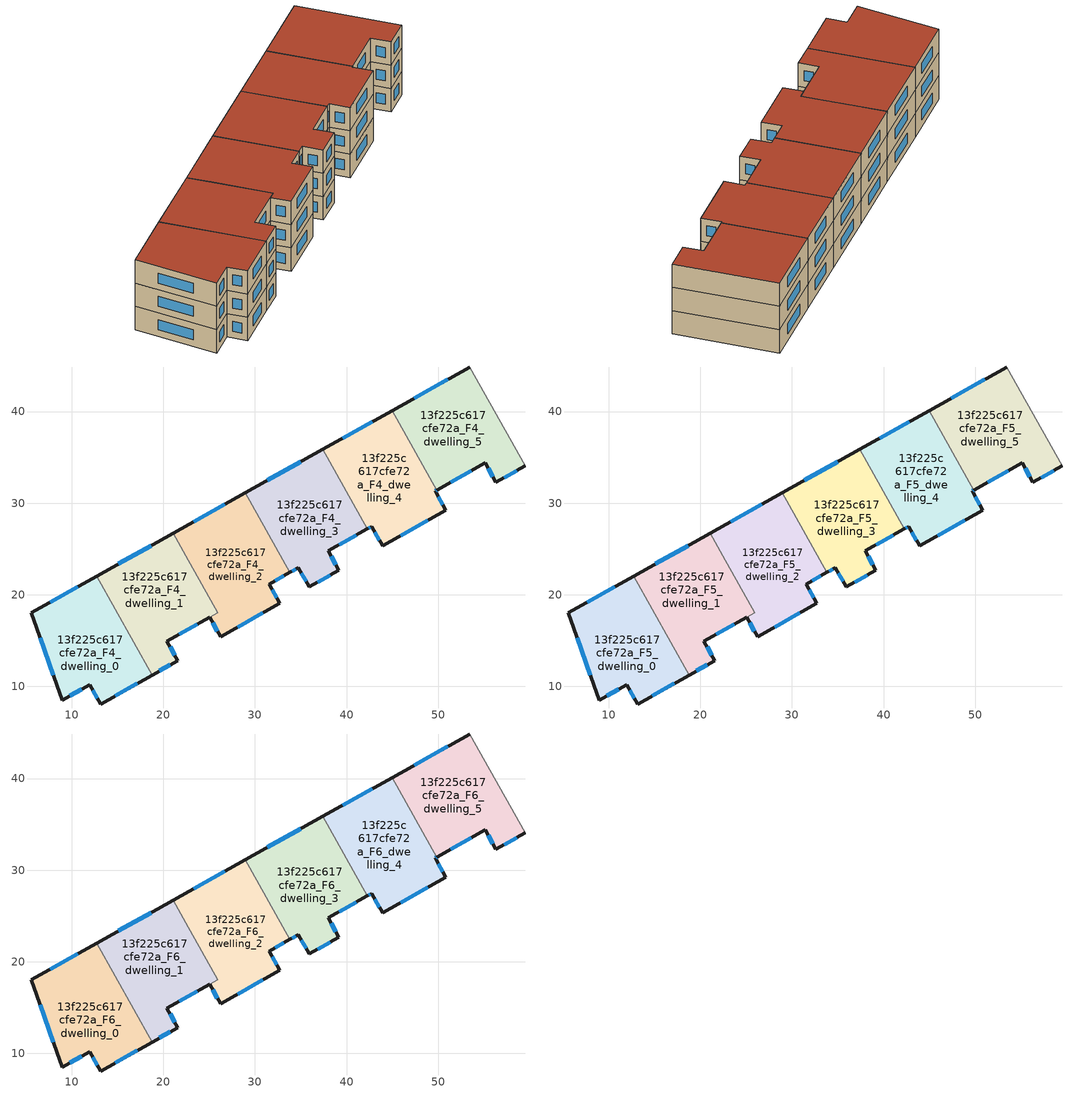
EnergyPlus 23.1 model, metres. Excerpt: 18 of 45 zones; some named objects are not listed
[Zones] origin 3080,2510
13f225c617cfe72a_F4_dwelling_0
 floor to 13f225c617cfe72a_F3_dwelling_0 (EU_floor_Construction): 12.71,22.02 18.77,11.23 13.14,8.08 11.96,10.19 8.94,8.5 5.59,18.03 z12
 wall outside (EU_wall_Construction): 12.71,22.02 5.59,18.03 8.94,8.5 11.96,10.19 13.14,8.08 18.77,11.23 z12:15
 wall to 13f225c617cfe72a_F4_dwelling_1 (EU_wall_Construction): 18.77,11.23 12.71,22.02 z12:15
 window (EU_Window_Construction): 12.3,9.59 12.8,8.68 / 9.8,8.98 11.1,9.71 / 6.55,15.3 7.98,11.22 / 10.68,20.88 7.63,19.17 / 14.75,8.98 17.16,10.33 z12.86:14.14
13f225c617cfe72a_F4_dwelling_1
 floor to 13f225c617cfe72a_F3_dwelling_1 (EU_floor_Construction): 21.07,26.71 25.93,18.03 20.39,14.92 21.57,12.8 18.77,11.23 12.71,22.02 z12
 wall outside (EU_wall_Construction): 21.07,26.71 12.71,22.02 / 18.77,11.23 21.57,12.8 20.39,14.92 25.06,17.53 z12:15
 wall to 13f225c617cfe72a_F4_dwelling_2 (EU_wall_Construction): 22.44,24.26 21.07,26.71 / 25.06,17.53 25.93,18.03 22.44,24.25 z12:15
 window (EU_Window_Construction): 18.68,25.37 15.1,23.36 / 21.24,13.41 20.73,14.31 / 19.57,11.68 20.77,12.35 / 21.72,15.66 23.72,16.79 z12.86:14.14
13f225c617cfe72a_F4_dwelling_2
 floor to 13f225c617cfe72a_F3_dwelling_2 (EU_floor_Construction): 28.95,31.13 33.82,22.44 31.54,21.17 32.73,19.06 26.24,15.42 25.05,17.53 25.93,18.03 21.07,26.71 z12
 wall outside (EU_wall_Construction): 28.95,31.13 21.07,26.71 / 25.05,17.53 26.24,15.42 32.73,19.06 31.54,21.17 33.82,22.44 z12:15
 wall to 13f225c617cfe72a_F4_dwelling_3 (EU_wall_Construction): 33.82,22.44 28.95,31.13 z12:15
 window (EU_Window_Construction): 26.7,29.86 23.32,27.97 / 32.19,21.53 33.17,22.08 / 32.39,19.66 31.88,20.57 / 28.1,16.46 30.88,18.02 / 25.39,16.93 25.9,16.03 z12.86:14.14
13f225c617cfe72a_F4_dwelling_3
 floor to 13f225c617cfe72a_F3_dwelling_3 (EU_floor_Construction): 37.4,35.87 42.27,27.19 37.98,24.79 39.17,22.67 35.92,20.85 34.73,22.96 33.82,22.44 28.95,31.13 z12
 wall outside (EU_wall_Construction): 33.82,22.44 34.73,22.96 35.92,20.85 39.17,22.67 37.98,24.79 42.27,27.19 / 37.4,35.87 28.95,31.13 z12:15
 wall to 13f225c617cfe72a_F4_dwelling_4 (EU_wall_Construction): 42.27,27.19 37.4,35.87 z12:15
 window (EU_Window_Construction): 38.83,23.28 38.32,24.18 / 36.85,21.37 38.24,22.15 / 35.07,22.35 35.58,21.45 / 34.08,22.59 34.47,22.81 / 34.99,34.51 31.36,32.48 / 39.21,25.47 41.05,26.5 z12.86:14.14
13f225c617cfe72a_F4_dwelling_4
 floor to 13f225c617cfe72a_F3_dwelling_4 (EU_floor_Construction): 44.97,40.11 49.84,31.43 49.66,31.33 50.85,29.22 43.93,25.34 42.74,27.45 42.27,27.19 37.4,35.87 z12
 wall outside (EU_wall_Construction): 42.27,27.19 42.74,27.45 43.93,25.34 50.85,29.22 49.66,31.33 49.84,31.43 / 44.97,40.11 37.4,35.87 z12:15
 wall to 13f225c617cfe72a_F4_dwelling_5 (EU_wall_Construction): 49.84,31.43 44.97,40.11 z12:15
 window (EU_Window_Construction): 50.51,29.82 50,30.73 / 45.9,26.45 48.87,28.11 / 43.08,26.85 43.59,25.94 / 42.41,27.26 42.61,27.38 / 42.81,38.9 39.57,37.08 / 49.71,31.36 49.79,31.4 z12.86:14.14
13f225c617cfe72a_F4_dwelling_5
 floor to 13f225c617cfe72a_F3_dwelling_5 (EU_floor_Construction): 53.44,44.86 59.49,34.07 56.31,32.28 55.12,34.4 49.84,31.43 44.97,40.11 z12
 wall outside (EU_wall_Construction): 49.84,31.43 55.12,34.4 56.31,32.28 59.49,34.07 / 53.44,44.86 44.97,40.11 z12:15
 wall adiabatic (EU_wall_Construction): 59.49,34.07 53.44,44.86 z12:15
 window (EU_Window_Construction): 55.46,33.79 55.97,32.89 / 51.35,32.28 53.61,33.55 / 51.02,43.51 47.39,41.47 / 57.22,32.79 58.58,33.56 z12.86:14.14
13f225c617cfe72a_F5_dwelling_0
 floor to 13f225c617cfe72a_F4_dwelling_0 (EU_floor_Construction): 12.71,22.02 18.77,11.23 13.14,8.08 11.96,10.19 8.94,8.5 5.59,18.03 z15
 wall outside (EU_wall_Construction): 12.71,22.02 5.59,18.03 8.94,8.5 11.96,10.19 13.14,8.08 18.77,11.23 z15:18
 wall to 13f225c617cfe72a_F5_dwelling_1 (EU_wall_Construction): 18.77,11.23 12.71,22.02 z15:18
 window (EU_Window_Construction): 12.3,9.59 12.8,8.68 / 9.8,8.98 11.1,9.71 / 6.55,15.3 7.98,11.22 / 10.68,20.88 7.63,19.17 / 14.75,8.98 17.16,10.33 z15.86:17.14
13f225c617cfe72a_F5_dwelling_1
 floor to 13f225c617cfe72a_F4_dwelling_1 (EU_floor_Construction): 21.07,26.71 25.93,18.03 20.39,14.92 21.57,12.8 18.77,11.23 12.71,22.02 z15
 wall outside (EU_wall_Construction): 21.07,26.71 12.71,22.02 / 18.77,11.23 21.57,12.8 20.39,14.92 25.06,17.53 z15:18
 wall to 13f225c617cfe72a_F5_dwelling_2 (EU_wall_Construction): 22.44,24.26 21.07,26.71 / 25.06,17.53 25.93,18.03 22.44,24.25 z15:18
 window (EU_Window_Construction): 18.68,25.37 15.1,23.36 / 21.24,13.41 20.73,14.31 / 19.57,11.68 20.77,12.35 / 21.72,15.66 23.72,16.79 z15.86:17.14
13f225c617cfe72a_F5_dwelling_2
 floor to 13f225c617cfe72a_F4_dwelling_2 (EU_floor_Construction): 28.95,31.13 33.82,22.44 31.54,21.17 32.73,19.06 26.24,15.42 25.05,17.53 25.93,18.03 21.07,26.71 z15
 wall outside (EU_wall_Construction): 28.95,31.13 21.07,26.71 / 25.05,17.53 26.24,15.42 32.73,19.06 31.54,21.17 33.82,22.44 z15:18
 wall to 13f225c617cfe72a_F5_dwelling_3 (EU_wall_Construction): 33.82,22.44 28.95,31.13 z15:18
 window (EU_Window_Construction): 26.7,29.86 23.32,27.97 / 32.19,21.53 33.17,22.08 / 32.39,19.66 31.88,20.57 / 28.1,16.46 30.88,18.02 / 25.39,16.93 25.9,16.03 z15.86:17.14
13f225c617cfe72a_F5_dwelling_3
 floor to 13f225c617cfe72a_F4_dwelling_3 (EU_floor_Construction): 37.4,35.87 42.27,27.19 37.98,24.79 39.17,22.67 35.92,20.85 34.73,22.96 33.82,22.44 28.95,31.13 z15
 wall outside (EU_wall_Construction): 33.82,22.44 34.73,22.96 35.92,20.85 39.17,22.67 37.98,24.79 42.27,27.19 / 37.4,35.87 28.95,31.13 z15:18
 wall to 13f225c617cfe72a_F5_dwelling_4 (EU_wall_Construction): 42.27,27.19 37.4,35.87 z15:18
 window (EU_Window_Construction): 38.83,23.28 38.32,24.18 / 36.85,21.37 38.24,22.15 / 35.07,22.35 35.58,21.45 / 34.08,22.59 34.47,22.81 / 34.99,34.51 31.36,32.48 / 39.21,25.47 41.05,26.5 z15.86:17.14
13f225c617cfe72a_F5_dwelling_4
 floor to 13f225c617cfe72a_F4_dwelling_4 (EU_floor_Construction): 44.97,40.11 49.84,31.43 49.66,31.33 50.85,29.22 43.93,25.34 42.74,27.45 42.27,27.19 37.4,35.87 z15
 wall outside (EU_wall_Construction): 42.27,27.19 42.74,27.45 43.93,25.34 50.85,29.22 49.66,31.33 49.84,31.43 / 44.97,40.11 37.4,35.87 z15:18
 wall to 13f225c617cfe72a_F5_dwelling_5 (EU_wall_Construction): 49.84,31.43 44.97,40.11 z15:18
 window (EU_Window_Construction): 50.51,29.82 50,30.73 / 45.9,26.45 48.87,28.11 / 43.08,26.85 43.59,25.94 / 42.41,27.26 42.61,27.38 / 42.81,38.9 39.57,37.08 / 49.71,31.36 49.79,31.4 z15.86:17.14
13f225c617cfe72a_F5_dwelling_5
 floor to 13f225c617cfe72a_F4_dwelling_5 (EU_floor_Construction): 53.44,44.86 59.49,34.07 56.31,32.28 55.12,34.4 49.84,31.43 44.97,40.11 z15
 wall outside (EU_wall_Construction): 49.84,31.43 55.12,34.4 56.31,32.28 59.49,34.07 / 53.44,44.86 44.97,40.11 z15:18
 wall adiabatic (EU_wall_Construction): 59.49,34.07 53.44,44.86 z15:18
 window (EU_Window_Construction): 55.46,33.79 55.97,32.89 / 51.35,32.28 53.61,33.55 / 51.02,43.51 47.39,41.47 / 57.22,32.79 58.58,33.56 z15.86:17.14
13f225c617cfe72a_F6_dwelling_0
 floor to 13f225c617cfe72a_F5_dwelling_0 (EU_floor_Construction): 12.71,22.02 18.77,11.23 13.14,8.08 11.96,10.19 8.94,8.5 5.59,18.03 z18
 wall outside (EU_wall_Construction): 12.71,22.02 5.59,18.03 8.94,8.5 11.96,10.19 13.14,8.08 18.77,11.23 z18:21
 wall to 13f225c617cfe72a_F6_dwelling_1 (EU_wall_Construction): 18.77,11.23 12.71,22.02 z18:21
 window (EU_Window_Construction): 12.3,9.59 12.8,8.68 / 9.8,8.98 11.1,9.71 / 6.55,15.3 7.98,11.22 / 10.68,20.88 7.63,19.17 / 14.75,8.98 17.16,10.33 z18.86:20.14
 roof outside (EU_roof_Construction): 18.77,11.23 12.71,22.02 5.59,18.03 8.94,8.5 11.96,10.19 13.14,8.08 z21
13f225c617cfe72a_F6_dwelling_1
 floor to 13f225c617cfe72a_F5_dwelling_1 (EU_floor_Construction): 21.07,26.71 25.93,18.03 20.39,14.92 21.57,12.8 18.77,11.23 12.71,22.02 z18
 wall outside (EU_wall_Construction): 21.07,26.71 12.71,22.02 / 18.77,11.23 21.57,12.8 20.39,14.92 25.06,17.53 z18:21
 wall to 13f225c617cfe72a_F6_dwelling_2 (EU_wall_Construction): 22.44,24.26 21.07,26.71 / 25.06,17.53 25.93,18.03 22.44,24.25 z18:21
 window (EU_Window_Construction): 18.68,25.37 15.1,23.36 / 21.24,13.41 20.73,14.31 / 19.57,11.68 20.77,12.35 / 21.72,15.66 23.72,16.79 z18.86:20.14
 roof outside (EU_roof_Construction): 21.57,12.8 20.39,14.92 25.93,18.03 21.07,26.71 12.71,22.02 18.77,11.23 z21
13f225c617cfe72a_F6_dwelling_2
 floor to 13f225c617cfe72a_F5_dwelling_2 (EU_floor_Construction): 28.95,31.13 33.82,22.44 31.54,21.17 32.73,19.06 26.24,15.42 25.05,17.53 25.93,18.03 21.07,26.71 z18
 wall outside (EU_wall_Construction): 28.95,31.13 21.07,26.71 / 25.05,17.53 26.24,15.42 32.73,19.06 31.54,21.17 33.82,22.44 z18:21
 wall to 13f225c617cfe72a_F6_dwelling_3 (EU_wall_Construction): 33.82,22.44 28.95,31.13 z18:21
 window (EU_Window_Construction): 26.7,29.86 23.32,27.97 / 32.19,21.53 33.17,22.08 / 32.39,19.66 31.88,20.57 / 28.1,16.46 30.88,18.02 / 25.39,16.93 25.9,16.03 z18.86:20.14
 roof outside (EU_roof_Construction): 32.73,19.06 31.54,21.17 33.82,22.44 28.95,31.13 21.07,26.71 25.93,18.03 25.05,17.53 26.24,15.42 z21
13f225c617cfe72a_F6_dwelling_3
 floor to 13f225c617cfe72a_F5_dwelling_3 (EU_floor_Construction): 37.4,35.87 42.27,27.19 37.98,24.79 39.17,22.67 35.92,20.85 34.73,22.96 33.82,22.44 28.95,31.13 z18
 wall outside (EU_wall_Construction): 33.82,22.44 34.73,22.96 35.92,20.85 39.17,22.67 37.98,24.79 42.27,27.19 / 37.4,35.87 28.95,31.13 z18:21
 wall to 13f225c617cfe72a_F6_dwelling_4 (EU_wall_Construction): 42.27,27.19 37.4,35.87 z18:21
 window (EU_Window_Construction): 38.83,23.28 38.32,24.18 / 36.85,21.37 38.24,22.15 / 35.07,22.35 35.58,21.45 / 34.08,22.59 34.47,22.81 / 34.99,34.51 31.36,32.48 / 39.21,25.47 41.05,26.5 z18.86:20.14
 roof outside (EU_roof_Construction): 39.17,22.67 37.98,24.79 42.27,27.19 37.4,35.87 28.95,31.13 33.82,22.44 34.73,22.96 35.92,20.85 z21
13f225c617cfe72a_F6_dwelling_4
 floor to 13f225c617cfe72a_F5_dwelling_4 (EU_floor_Construction): 44.97,40.11 49.84,31.43 49.66,31.33 50.85,29.22 43.93,25.34 42.74,27.45 42.27,27.19 37.4,35.87 z18
 wall outside (EU_wall_Construction): 42.27,27.19 42.74,27.45 43.93,25.34 50.85,29.22 49.66,31.33 49.84,31.43 / 44.97,40.11 37.4,35.87 z18:21
 wall to 13f225c617cfe72a_F6_dwelling_5 (EU_wall_Construction): 49.84,31.43 44.97,40.11 z18:21
 window (EU_Window_Construction): 50.51,29.82 50,30.73 / 45.9,26.45 48.87,28.11 / 43.08,26.85 43.59,25.94 / 42.41,27.26 42.61,27.38 / 42.81,38.9 39.57,37.08 / 49.71,31.36 49.79,31.4 z18.86:20.14
 roof outside (EU_roof_Construction): 50.85,29.22 49.66,31.33 49.84,31.43 44.97,40.11 37.4,35.87 42.27,27.19 42.74,27.45 43.93,25.34 z21
13f225c617cfe72a_F6_dwelling_5
 floor to 13f225c617cfe72a_F5_dwelling_5 (EU_floor_Construction): 53.44,44.86 59.49,34.07 56.31,32.28 55.12,34.4 49.84,31.43 44.97,40.11 z18
 wall outside (EU_wall_Construction): 49.84,31.43 55.12,34.4 56.31,32.28 59.49,34.07 / 53.44,44.86 44.97,40.11 z18:21
 wall adiabatic (EU_wall_Construction): 59.49,34.07 53.44,44.86 z18:21
 window (EU_Window_Construction): 55.46,33.79 55.97,32.89 / 51.35,32.28 53.61,33.55 / 51.02,43.51 47.39,41.47 / 57.22,32.79 58.58,33.56 z18.86:20.14
 roof outside (EU_roof_Construction): 59.49,34.07 53.44,44.86 44.97,40.11 49.84,31.43 55.12,34.4 56.31,32.28 z21
[Building]
EU S2 Campaign: North Axis=0; Terrain=City; Solar Distribution=FullExterior
[Site:Location]
Helsinki-Vantaa.AP: Latitude=60.317; Longitude=24.963; Time Zone=2; Elevation=54.6
[SizingPeriod:WeatherFileDays]
AnnualSizingPeriod: Begin Month=1; Begin Day of Month=1; End Month=12; End Day of Month=31; Day of Week for Start Day=Monday; Use Weather File Daylight Saving Period=No; Use Weather File Rain and Snow Indicators=No
[MATERIAL]
EU_InternalMass_Material: Roughness=MediumRough; Thickness=0.1; Conductivity=1; Density=1800; Specific Heat=900; Thermal Absorptance=0.9; Solar Absorptance=0.7; Visible Absorptance=0.7
[MATERIAL:NOMASS] Roughness=MediumRough; Thermal Absorptance=0.9; Solar Absorptance=0.7; Visible Absorptance=0.7
Name | Thermal Resistance
EU_wall_NoMass | 5.91765
EU_roof_NoMass | 11.1778
EU_floor_NoMass | 6.2875
[WINDOWMATERIAL:SIMPLEGLAZINGSYSTEM]
EU_Window_SimpleGlazing: UFactor=0.994035; Solar Heat Gain Coefficient=0.7; Visible Transmittance=0.7
[CONSTRUCTION]
EU_wall_Construction: EU_wall_NoMass
EU_roof_Construction: EU_roof_NoMass
EU_floor_Construction: EU_floor_NoMass
EU_Window_Construction: EU_Window_SimpleGlazing
EU_InternalMass_Construction: EU_InternalMass_Material
[ZONE] Type=1; Multiplier=1; Ceiling Height=autocalculate; Floor Area=autocalculate; Part of Total Floor Area=Yes
Name | Volume
13f225c617cfe72a_F4_dwelling_0; 13f225c617cfe72a_F5_dwelling_0; 13f225c617cfe72a_F6_dwelling_0 | 316.597
13f225c617cfe72a_F4_dwelling_1; 13f225c617cfe72a_F5_dwelling_1; 13f225c617cfe72a_F6_dwelling_1 | 309.272
13f225c617cfe72a_F4_dwelling_2; 13f225c617cfe72a_F5_dwelling_2; 13f225c617cfe72a_F6_dwelling_2 | 323.895
13f225c617cfe72a_F4_dwelling_3; 13f225c617cfe72a_F5_dwelling_3; 13f225c617cfe72a_F6_dwelling_3 | 316.583
13f225c617cfe72a_F4_dwelling_4; 13f225c617cfe72a_F5_dwelling_4; 13f225c617cfe72a_F6_dwelling_4 | 316.599
13f225c617cfe72a_F4_dwelling_5; 13f225c617cfe72a_F5_dwelling_5; 13f225c617cfe72a_F6_dwelling_5 | 316.574
[INTERNALMASS] Construction=EU_InternalMass_Construction
Name | Zone or ZoneList | Surface Area
13f225c617cfe72a_F4_dwelling_0_EU_InternalMass | 13f225c617cfe72a_F4_dwelling_0 | 105.532
13f225c617cfe72a_F4_dwelling_1_EU_InternalMass | 13f225c617cfe72a_F4_dwelling_1 | 103.091
13f225c617cfe72a_F4_dwelling_2_EU_InternalMass | 13f225c617cfe72a_F4_dwelling_2 | 107.964
13f225c617cfe72a_F4_dwelling_3_EU_InternalMass | 13f225c617cfe72a_F4_dwelling_3 | 105.528
13f225c617cfe72a_F4_dwelling_4_EU_InternalMass | 13f225c617cfe72a_F4_dwelling_4 | 105.533
13f225c617cfe72a_F4_dwelling_5_EU_InternalMass | 13f225c617cfe72a_F4_dwelling_5 | 105.525
13f225c617cfe72a_F5_dwelling_0_EU_InternalMass | 13f225c617cfe72a_F5_dwelling_0 | 105.532
13f225c617cfe72a_F5_dwelling_1_EU_InternalMass | 13f225c617cfe72a_F5_dwelling_1 | 103.091
13f225c617cfe72a_F5_dwelling_2_EU_InternalMass | 13f225c617cfe72a_F5_dwelling_2 | 107.964
13f225c617cfe72a_F5_dwelling_3_EU_InternalMass | 13f225c617cfe72a_F5_dwelling_3 | 105.528
13f225c617cfe72a_F5_dwelling_4_EU_InternalMass | 13f225c617cfe72a_F5_dwelling_4 | 105.533
13f225c617cfe72a_F5_dwelling_5_EU_InternalMass | 13f225c617cfe72a_F5_dwelling_5 | 105.525
13f225c617cfe72a_F6_dwelling_0_EU_InternalMass | 13f225c617cfe72a_F6_dwelling_0 | 105.532
13f225c617cfe72a_F6_dwelling_1_EU_InternalMass | 13f225c617cfe72a_F6_dwelling_1 | 103.091
13f225c617cfe72a_F6_dwelling_2_EU_InternalMass | 13f225c617cfe72a_F6_dwelling_2 | 107.964
13f225c617cfe72a_F6_dwelling_3_EU_InternalMass | 13f225c617cfe72a_F6_dwelling_3 | 105.528
13f225c617cfe72a_F6_dwelling_4_EU_InternalMass | 13f225c617cfe72a_F6_dwelling_4 | 105.533
13f225c617cfe72a_F6_dwelling_5_EU_InternalMass | 13f225c617cfe72a_F6_dwelling_5 | 105.525
[OTHEREQUIPMENT] Fuel Type=Electricity; Design Level Calculation Method=Watts/Area; Power per Zone Floor Area=1; Fraction Latent=0; Fraction Radiant=0; Fraction Lost=0; Carbon Dioxide Generation Rate=0; EndUse Subcategory=EU_Step8_InternalGains
Name | Zone or ZoneList or Space or SpaceList | Schedule
EU_Step8_InternalGain_13f225c617cfe72a_F4_dwelling_0_f000 | 13f225c617cfe72a_F4_dwelling_0 | EU_Step8_GainSchedule_13f225c617cfe72a_F4_dwelling_0_f000
EU_Step8_InternalGain_13f225c617cfe72a_F4_dwelling_1_f000 | 13f225c617cfe72a_F4_dwelling_1 | EU_Step8_GainSchedule_13f225c617cfe72a_F4_dwelling_1_f000
EU_Step8_InternalGain_13f225c617cfe72a_F4_dwelling_2_f000 | 13f225c617cfe72a_F4_dwelling_2 | EU_Step8_GainSchedule_13f225c617cfe72a_F4_dwelling_2_f000
EU_Step8_InternalGain_13f225c617cfe72a_F4_dwelling_3_f000 | 13f225c617cfe72a_F4_dwelling_3 | EU_Step8_GainSchedule_13f225c617cfe72a_F4_dwelling_3_f000
EU_Step8_InternalGain_13f225c617cfe72a_F4_dwelling_4_f000 | 13f225c617cfe72a_F4_dwelling_4 | EU_Step8_GainSchedule_13f225c617cfe72a_F4_dwelling_4_f000
EU_Step8_InternalGain_13f225c617cfe72a_F4_dwelling_5_f000 | 13f225c617cfe72a_F4_dwelling_5 | EU_Step8_GainSchedule_13f225c617cfe72a_F4_dwelling_5_f000
EU_Step8_InternalGain_13f225c617cfe72a_F5_dwelling_0_f000 | 13f225c617cfe72a_F5_dwelling_0 | EU_Step8_GainSchedule_13f225c617cfe72a_F5_dwelling_0_f000
EU_Step8_InternalGain_13f225c617cfe72a_F5_dwelling_1_f000 | 13f225c617cfe72a_F5_dwelling_1 | EU_Step8_GainSchedule_13f225c617cfe72a_F5_dwelling_1_f000
EU_Step8_InternalGain_13f225c617cfe72a_F5_dwelling_2_f000 | 13f225c617cfe72a_F5_dwelling_2 | EU_Step8_GainSchedule_13f225c617cfe72a_F5_dwelling_2_f000
EU_Step8_InternalGain_13f225c617cfe72a_F5_dwelling_3_f000 | 13f225c617cfe72a_F5_dwelling_3 | EU_Step8_GainSchedule_13f225c617cfe72a_F5_dwelling_3_f000
EU_Step8_InternalGain_13f225c617cfe72a_F5_dwelling_4_f000 | 13f225c617cfe72a_F5_dwelling_4 | EU_Step8_GainSchedule_13f225c617cfe72a_F5_dwelling_4_f000
EU_Step8_InternalGain_13f225c617cfe72a_F5_dwelling_5_f000 | 13f225c617cfe72a_F5_dwelling_5 | EU_Step8_GainSchedule_13f225c617cfe72a_F5_dwelling_5_f000
EU_Step8_InternalGain_13f225c617cfe72a_F6_dwelling_0_f000 | 13f225c617cfe72a_F6_dwelling_0 | EU_Step8_GainSchedule_13f225c617cfe72a_F6_dwelling_0_f000
EU_Step8_InternalGain_13f225c617cfe72a_F6_dwelling_1_f000 | 13f225c617cfe72a_F6_dwelling_1 | EU_Step8_GainSchedule_13f225c617cfe72a_F6_dwelling_1_f000
EU_Step8_InternalGain_13f225c617cfe72a_F6_dwelling_2_f000 | 13f225c617cfe72a_F6_dwelling_2 | EU_Step8_GainSchedule_13f225c617cfe72a_F6_dwelling_2_f000
EU_Step8_InternalGain_13f225c617cfe72a_F6_dwelling_3_f000 | 13f225c617cfe72a_F6_dwelling_3 | EU_Step8_GainSchedule_13f225c617cfe72a_F6_dwelling_3_f000
EU_Step8_InternalGain_13f225c617cfe72a_F6_dwelling_4_f000 | 13f225c617cfe72a_F6_dwelling_4 | EU_Step8_GainSchedule_13f225c617cfe72a_F6_dwelling_4_f000
EU_Step8_InternalGain_13f225c617cfe72a_F6_dwelling_5_f000 | 13f225c617cfe72a_F6_dwelling_5 | EU_Step8_GainSchedule_13f225c617cfe72a_F6_dwelling_5_f000
[ZONEVENTILATION:DESIGNFLOWRATE] Schedule=EU_AlwaysOn; Design Flow Rate Calculation Method=AirChanges/Hour; Air Changes per Hour=0.596421; Ventilation Type=Natural; Fan Pressure Rise=0; Fan Total Efficiency=1; Constant Term Coefficient=1; Temperature Term Coefficient=0; Velocity Term Coefficient=0; Velocity Squared Term Coefficient=0; Minimum Indoor Temperature=-100; Maximum Indoor Temperature=100; Delta Temperature=-100; Minimum Outdoor Temperature=-100; Maximum Outdoor Temperature=100; Maximum Wind Speed=40
Name | Zone or ZoneList or Space or SpaceList
EU_ConstantAir_13f225c617cfe72a_F4_dwelling_0 | 13f225c617cfe72a_F4_dwelling_0
EU_ConstantAir_13f225c617cfe72a_F4_dwelling_1 | 13f225c617cfe72a_F4_dwelling_1
EU_ConstantAir_13f225c617cfe72a_F4_dwelling_2 | 13f225c617cfe72a_F4_dwelling_2
EU_ConstantAir_13f225c617cfe72a_F4_dwelling_3 | 13f225c617cfe72a_F4_dwelling_3
EU_ConstantAir_13f225c617cfe72a_F4_dwelling_4 | 13f225c617cfe72a_F4_dwelling_4
EU_ConstantAir_13f225c617cfe72a_F4_dwelling_5 | 13f225c617cfe72a_F4_dwelling_5
EU_ConstantAir_13f225c617cfe72a_F5_dwelling_0 | 13f225c617cfe72a_F5_dwelling_0
EU_ConstantAir_13f225c617cfe72a_F5_dwelling_1 | 13f225c617cfe72a_F5_dwelling_1
EU_ConstantAir_13f225c617cfe72a_F5_dwelling_2 | 13f225c617cfe72a_F5_dwelling_2
EU_ConstantAir_13f225c617cfe72a_F5_dwelling_3 | 13f225c617cfe72a_F5_dwelling_3
EU_ConstantAir_13f225c617cfe72a_F5_dwelling_4 | 13f225c617cfe72a_F5_dwelling_4
EU_ConstantAir_13f225c617cfe72a_F5_dwelling_5 | 13f225c617cfe72a_F5_dwelling_5
EU_ConstantAir_13f225c617cfe72a_F6_dwelling_0 | 13f225c617cfe72a_F6_dwelling_0
EU_ConstantAir_13f225c617cfe72a_F6_dwelling_1 | 13f225c617cfe72a_F6_dwelling_1
EU_ConstantAir_13f225c617cfe72a_F6_dwelling_2 | 13f225c617cfe72a_F6_dwelling_2
EU_ConstantAir_13f225c617cfe72a_F6_dwelling_3 | 13f225c617cfe72a_F6_dwelling_3
EU_ConstantAir_13f225c617cfe72a_F6_dwelling_4 | 13f225c617cfe72a_F6_dwelling_4
EU_ConstantAir_13f225c617cfe72a_F6_dwelling_5 | 13f225c617cfe72a_F6_dwelling_5
[HVACTEMPLATE:ZONE:IDEALLOADSAIRSYSTEM] System Availability Schedule=EU_AlwaysOn; Maximum Heating Supply Air Temperature=50; Minimum Cooling Supply Air Temperature=13; Maximum Heating Supply Air Humidity Ratio=0.0156; Minimum Cooling Supply Air Humidity Ratio=0.0077; Heating Limit=NoLimit; Cooling Limit=NoLimit; Heating Availability Schedule=EU_AlwaysOn; Cooling Availability Schedule=EU_CoolingOff; Dehumidification Control Type=ConstantSensibleHeatRatio; Cooling Sensible Heat Ratio=0.7; Dehumidification Setpoint=60; Humidification Control Type=None; Humidification Setpoint=30; Outdoor Air Method=None; Outdoor Air Flow Rate per Person=0.00944; Outdoor Air Flow Rate per Zone Floor Area=0; Outdoor Air Flow Rate per Zone=0; Demand Controlled Ventilation Type=None; Outdoor Air Economizer Type=NoEconomizer; Heat Recovery Type=None; Sensible Heat Recovery Effectiveness=0.7; Latent Heat Recovery Effectiveness=0.65
Name | Template Thermostat
13f225c617cfe72a_F4_dwelling_0 | EU_HeatOnly_13f225c617cfe72a_F4_dwelling_0
13f225c617cfe72a_F4_dwelling_1 | EU_HeatOnly_13f225c617cfe72a_F4_dwelling_1
13f225c617cfe72a_F4_dwelling_2 | EU_HeatOnly_13f225c617cfe72a_F4_dwelling_2
13f225c617cfe72a_F4_dwelling_3 | EU_HeatOnly_13f225c617cfe72a_F4_dwelling_3
13f225c617cfe72a_F4_dwelling_4 | EU_HeatOnly_13f225c617cfe72a_F4_dwelling_4
13f225c617cfe72a_F4_dwelling_5 | EU_HeatOnly_13f225c617cfe72a_F4_dwelling_5
13f225c617cfe72a_F5_dwelling_0 | EU_HeatOnly_13f225c617cfe72a_F5_dwelling_0
13f225c617cfe72a_F5_dwelling_1 | EU_HeatOnly_13f225c617cfe72a_F5_dwelling_1
13f225c617cfe72a_F5_dwelling_2 | EU_HeatOnly_13f225c617cfe72a_F5_dwelling_2
13f225c617cfe72a_F5_dwelling_3 | EU_HeatOnly_13f225c617cfe72a_F5_dwelling_3
13f225c617cfe72a_F5_dwelling_4 | EU_HeatOnly_13f225c617cfe72a_F5_dwelling_4
13f225c617cfe72a_F5_dwelling_5 | EU_HeatOnly_13f225c617cfe72a_F5_dwelling_5
13f225c617cfe72a_F6_dwelling_0 | EU_HeatOnly_13f225c617cfe72a_F6_dwelling_0
13f225c617cfe72a_F6_dwelling_1 | EU_HeatOnly_13f225c617cfe72a_F6_dwelling_1
13f225c617cfe72a_F6_dwelling_2 | EU_HeatOnly_13f225c617cfe72a_F6_dwelling_2
13f225c617cfe72a_F6_dwelling_3 | EU_HeatOnly_13f225c617cfe72a_F6_dwelling_3
13f225c617cfe72a_F6_dwelling_4 | EU_HeatOnly_13f225c617cfe72a_F6_dwelling_4
13f225c617cfe72a_F6_dwelling_5 | EU_HeatOnly_13f225c617cfe72a_F6_dwelling_5
[SIZING:ZONE] Zone Cooling Design Supply Air Temperature Input Method=SupplyAirTemperature; Zone Cooling Design Supply Air Temperature=13; Zone Heating Design Supply Air Temperature Input Method=SupplyAirTemperature; Zone Heating Design Supply Air Temperature=50; Zone Cooling Design Supply Air Humidity Ratio=0.008; Zone Heating Design Supply Air Humidity Ratio=0.008; Cooling Design Air Flow Method=DesignDay; Cooling Design Air Flow Rate=0; Cooling Minimum Air Flow per Zone Floor Area=0.000762; Cooling Minimum Air Flow=0; Cooling Minimum Air Flow Fraction=0.2; Heating Design Air Flow Method=DesignDay; Heating Design Air Flow Rate=0; Heating Maximum Air Flow per Zone Floor Area=0.002032; Heating Maximum Air Flow=0.141576; Heating Maximum Air Flow Fraction=0.3; Account for Dedicated Outdoor Air System=No; Dedicated Outdoor Air System Control Strategy=NeutralSupplyAir; Dedicated Outdoor Air Low Setpoint Temperature for Design=autosize; Dedicated Outdoor Air High Setpoint Temperature for Design=autosize; Zone Load Sizing Method=Sensible Load Only No Latent Load; Zone Latent Cooling Design Supply Air Humidity Ratio Input Method=HumidityRatioDifference; Zone Cooling Design Supply Air Humidity Ratio Difference=0.005; Zone Latent Heating Design Supply Air Humidity Ratio Input Method=HumidityRatioDifference; Zone Humidification Design Supply Air Humidity Ratio Difference=0.005
13f225c617cfe72a_F4_dwelling_0; 13f225c617cfe72a_F4_dwelling_1; 13f225c617cfe72a_F4_dwelling_2; 13f225c617cfe72a_F4_dwelling_3; 13f225c617cfe72a_F4_dwelling_4; 13f225c617cfe72a_F4_dwelling_5; 13f225c617cfe72a_F5_dwelling_0; 13f225c617cfe72a_F5_dwelling_1; 13f225c617cfe72a_F5_dwelling_2; 13f225c617cfe72a_F5_dwelling_3; 13f225c617cfe72a_F5_dwelling_4; 13f225c617cfe72a_F5_dwelling_5; 13f225c617cfe72a_F6_dwelling_0; 13f225c617cfe72a_F6_dwelling_1; 13f225c617cfe72a_F6_dwelling_2; 13f225c617cfe72a_F6_dwelling_3; 13f225c617cfe72a_F6_dwelling_4; 13f225c617cfe72a_F6_dwelling_5
[SCHEDULE:CONSTANT]
Name | Hourly Value
EU_AlwaysOn | 1
EU_CoolingOff | 0
[SCHEDULE:FILE] Column Number=1; Rows to Skip at Top=0; Number of Hours of Data=8760; Column Separator=Comma; Interpolate to Timestep=No; Minutes per Item=60; Adjust Schedule for Daylight Savings=Yes
Name | File
EU_Step8_GainSchedule_13f225c617cfe72a_F4_dwelling_0_f000 | ../../schedules/13f225c617cfe72a/13f225c617cfe72a_F4_dwelling_0_f000_gain.csv
EU_Step8_GainSchedule_13f225c617cfe72a_F4_dwelling_1_f000 | ../../schedules/13f225c617cfe72a/13f225c617cfe72a_F4_dwelling_1_f000_gain.csv
EU_Step8_GainSchedule_13f225c617cfe72a_F4_dwelling_2_f000 | ../../schedules/13f225c617cfe72a/13f225c617cfe72a_F4_dwelling_2_f000_gain.csv
EU_Step8_GainSchedule_13f225c617cfe72a_F4_dwelling_3_f000 | ../../schedules/13f225c617cfe72a/13f225c617cfe72a_F4_dwelling_3_f000_gain.csv
EU_Step8_GainSchedule_13f225c617cfe72a_F4_dwelling_4_f000 | ../../schedules/13f225c617cfe72a/13f225c617cfe72a_F4_dwelling_4_f000_gain.csv
EU_Step8_GainSchedule_13f225c617cfe72a_F4_dwelling_5_f000 | ../../schedules/13f225c617cfe72a/13f225c617cfe72a_F4_dwelling_5_f000_gain.csv
EU_Step8_GainSchedule_13f225c617cfe72a_F5_dwelling_0_f000 | ../../schedules/13f225c617cfe72a/13f225c617cfe72a_F5_dwelling_0_f000_gain.csv
EU_Step8_GainSchedule_13f225c617cfe72a_F5_dwelling_1_f000 | ../../schedules/13f225c617cfe72a/13f225c617cfe72a_F5_dwelling_1_f000_gain.csv
EU_Step8_GainSchedule_13f225c617cfe72a_F5_dwelling_2_f000 | ../../schedules/13f225c617cfe72a/13f225c617cfe72a_F5_dwelling_2_f000_gain.csv
EU_Step8_GainSchedule_13f225c617cfe72a_F5_dwelling_3_f000 | ../../schedules/13f225c617cfe72a/13f225c617cfe72a_F5_dwelling_3_f000_gain.csv
EU_Step8_GainSchedule_13f225c617cfe72a_F5_dwelling_4_f000 | ../../schedules/13f225c617cfe72a/13f225c617cfe72a_F5_dwelling_4_f000_gain.csv
EU_Step8_GainSchedule_13f225c617cfe72a_F5_dwelling_5_f000 | ../../schedules/13f225c617cfe72a/13f225c617cfe72a_F5_dwelling_5_f000_gain.csv
EU_Step8_GainSchedule_13f225c617cfe72a_F6_dwelling_0_f000 | ../../schedules/13f225c617cfe72a/13f225c617cfe72a_F6_dwelling_0_f000_gain.csv
EU_Step8_GainSchedule_13f225c617cfe72a_F6_dwelling_1_f000 | ../../schedules/13f225c617cfe72a/13f225c617cfe72a_F6_dwelling_1_f000_gain.csv
EU_Step8_GainSchedule_13f225c617cfe72a_F6_dwelling_2_f000 | ../../schedules/13f225c617cfe72a/13f225c617cfe72a_F6_dwelling_2_f000_gain.csv
EU_Step8_GainSchedule_13f225c617cfe72a_F6_dwelling_3_f000 | ../../schedules/13f225c617cfe72a/13f225c617cfe72a_F6_dwelling_3_f000_gain.csv
EU_Step8_GainSchedule_13f225c617cfe72a_F6_dwelling_4_f000 | ../../schedules/13f225c617cfe72a/13f225c617cfe72a_F6_dwelling_4_f000_gain.csv
EU_Step8_GainSchedule_13f225c617cfe72a_F6_dwelling_5_f000 | ../../schedules/13f225c617cfe72a/13f225c617cfe72a_F6_dwelling_5_f000_gain.csv
